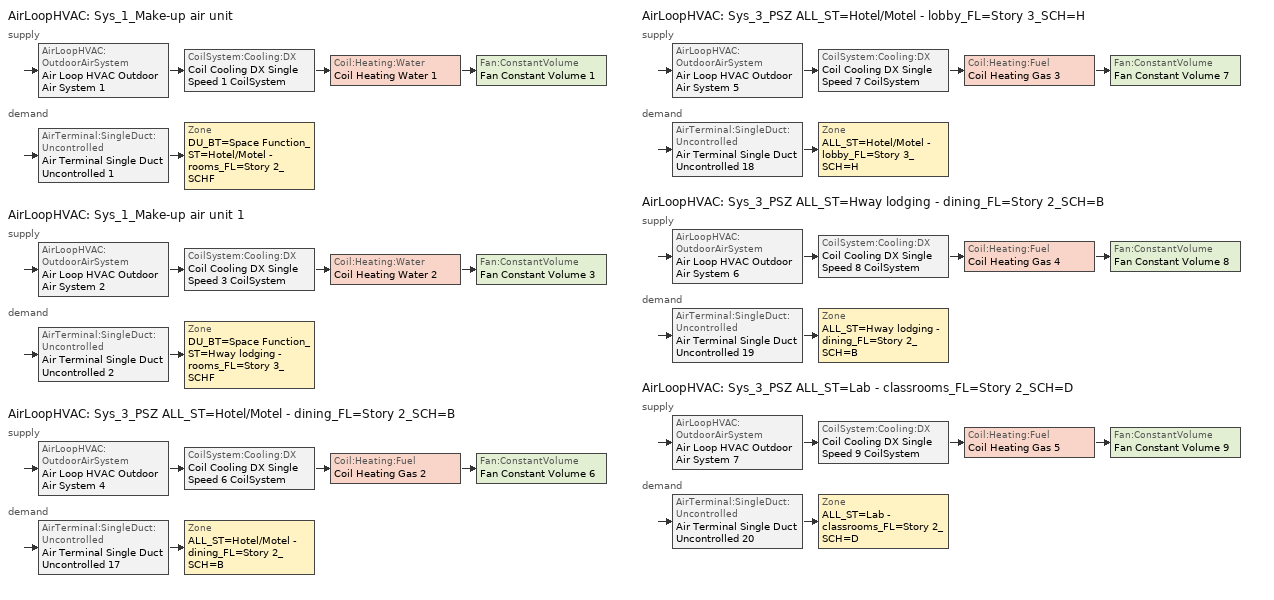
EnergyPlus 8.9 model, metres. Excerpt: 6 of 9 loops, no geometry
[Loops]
AirLoopHVAC 'Sys_1_Make-up air unit'
 supply: AirLoopHVAC:OutdoorAirSystem 'Air Loop HVAC Outdoor Air System 1' > CoilSystem:Cooling:DX 'Coil Cooling DX Single Speed 1 CoilSystem' > Coil:Heating:Water 'Coil Heating Water 1' > Fan:ConstantVolume 'Fan Constant Volume 1'
 demand: AirTerminal:SingleDuct:Uncontrolled 'Air Terminal Single Duct Uncontrolled 1' > Zone 'DU_BT=Space Function_ST=Hotel/Motel - rooms_FL=Story 2_SCHF'
AirLoopHVAC 'Sys_1_Make-up air unit 1'
 supply: AirLoopHVAC:OutdoorAirSystem 'Air Loop HVAC Outdoor Air System 2' > CoilSystem:Cooling:DX 'Coil Cooling DX Single Speed 3 CoilSystem' > Coil:Heating:Water 'Coil Heating Water 2' > Fan:ConstantVolume 'Fan Constant Volume 3'
 demand: AirTerminal:SingleDuct:Uncontrolled 'Air Terminal Single Duct Uncontrolled 2' > Zone 'DU_BT=Space Function_ST=Hway lodging - rooms_FL=Story 3_SCHF'
AirLoopHVAC 'Sys_3_PSZ ALL_ST=Hotel/Motel - dining_FL=Story 2_SCH=B'
 supply: AirLoopHVAC:OutdoorAirSystem 'Air Loop HVAC Outdoor Air System 4' > CoilSystem:Cooling:DX 'Coil Cooling DX Single Speed 6 CoilSystem' > Coil:Heating:Fuel 'Coil Heating Gas 2' > Fan:ConstantVolume 'Fan Constant Volume 6'
 demand: AirTerminal:SingleDuct:Uncontrolled 'Air Terminal Single Duct Uncontrolled 17' > Zone 'ALL_ST=Hotel/Motel - dining_FL=Story 2_SCH=B'
AirLoopHVAC 'Sys_3_PSZ ALL_ST=Hotel/Motel - lobby_FL=Story 3_SCH=H'
 supply: AirLoopHVAC:OutdoorAirSystem 'Air Loop HVAC Outdoor Air System 5' > CoilSystem:Cooling:DX 'Coil Cooling DX Single Speed 7 CoilSystem' > Coil:Heating:Fuel 'Coil Heating Gas 3' > Fan:ConstantVolume 'Fan Constant Volume 7'
 demand: AirTerminal:SingleDuct:Uncontrolled 'Air Terminal Single Duct Uncontrolled 18' > Zone 'ALL_ST=Hotel/Motel - lobby_FL=Story 3_SCH=H'
AirLoopHVAC 'Sys_3_PSZ ALL_ST=Hway lodging - dining_FL=Story 2_SCH=B'
 supply: AirLoopHVAC:OutdoorAirSystem 'Air Loop HVAC Outdoor Air System 6' > CoilSystem:Cooling:DX 'Coil Cooling DX Single Speed 8 CoilSystem' > Coil:Heating:Fuel 'Coil Heating Gas 4' > Fan:ConstantVolume 'Fan Constant Volume 8'
 demand: AirTerminal:SingleDuct:Uncontrolled 'Air Terminal Single Duct Uncontrolled 19' > Zone 'ALL_ST=Hway lodging - dining_FL=Story 2_SCH=B'
AirLoopHVAC 'Sys_3_PSZ ALL_ST=Lab - classrooms_FL=Story 2_SCH=D'
 supply: AirLoopHVAC:OutdoorAirSystem 'Air Loop HVAC Outdoor Air System 7' > CoilSystem:Cooling:DX 'Coil Cooling DX Single Speed 9 CoilSystem' > Coil:Heating:Fuel 'Coil Heating Gas 5' > Fan:ConstantVolume 'Fan Constant Volume 9'
 demand: AirTerminal:SingleDuct:Uncontrolled 'Air Terminal Single Duct Uncontrolled 20' > Zone 'ALL_ST=Lab - classrooms_FL=Story 2_SCH=D'
[ZoneControl:Thermostat] Control Object Type 1=ThermostatSetpoint:DualSetpoint
Name | Zone or ZoneList | Control Type Schedule | Control Name 1
ALL_ST=Hotel/Motel - dining_FL=Story 2_SCH=B Thermostat | ALL_ST=Hotel/Motel - dining_FL=Story 2_SCH=B | ALL_ST=Hotel/Motel - dining_FL=Story 2_SCH=B Thermostat Schedule | Space Function Hotel/Motel - dining Thermostat 3
ALL_ST=Hotel/Motel - lobby_FL=Story 3_SCH=H Thermostat | ALL_ST=Hotel/Motel - lobby_FL=Story 3_SCH=H | ALL_ST=Hotel/Motel - lobby_FL=Story 3_SCH=H Thermostat Schedule | Space Function Hotel/Motel - lobby Thermostat 3
ALL_ST=Hway lodging - dining_FL=Story 2_SCH=B Thermostat | ALL_ST=Hway lodging - dining_FL=Story 2_SCH=B | ALL_ST=Hway lodging - dining_FL=Story 2_SCH=B Thermostat Schedule | Space Function Hway lodging - dining Thermostat 3
ALL_ST=Lab - classrooms_FL=Story 2_SCH=D Thermostat | ALL_ST=Lab - classrooms_FL=Story 2_SCH=D | ALL_ST=Lab - classrooms_FL=Story 2_SCH=D Thermostat Schedule | Space Function Lab - classrooms Thermostat 3
DU_BT=Space Function_ST=Hotel/Motel - rooms_FL=Story 2_SCHF Thermostat | DU_BT=Space Function_ST=Hotel/Motel - rooms_FL=Story 2_SCHF | DU_BT=Space Function_ST=Hotel/Motel - rooms_FL=Story 2_SCHF Thermostat Schedule | Space Function Hotel/Motel - rooms Thermostat 3
DU_BT=Space Function_ST=Hway lodging - rooms_FL=Story 3_SCHF Thermostat | DU_BT=Space Function_ST=Hway lodging - rooms_FL=Story 3_SCHF | DU_BT=Space Function_ST=Hway lodging - rooms_FL=Story 3_SCHF Thermostat Schedule | Space Function Hway lodging - rooms Thermostat 3
[ThermostatSetpoint:DualSetpoint]
Name | Heating Setpoint Temperature Schedule | Cooling Setpoint Temperature Schedule
Space Function Hotel/Motel - dining Thermostat 3; Space Function Hway lodging - dining Thermostat 3 | NECB-B-Thermostat Setpoint-Heating | NECB-B-Thermostat Setpoint-Cooling
Space Function Hotel/Motel - lobby Thermostat 3 | NECB-H-Thermostat Setpoint-Heating | NECB-H-Thermostat Setpoint-Cooling
Space Function Lab - classrooms Thermostat 3 | NECB-D-Thermostat Setpoint-Heating | NECB-D-Thermostat Setpoint-Cooling
Space Function Hotel/Motel - rooms Thermostat 3; Space Function Hway lodging - rooms Thermostat 3 | NECB-F-Thermostat Setpoint-Heating | NECB-F-Thermostat Setpoint-Cooling
[AirTerminal:SingleDuct:Uncontrolled] Availability Schedule=Always On Discrete; Maximum Air Flow Rate {m3/s}=AutoSize
Air Terminal Single Duct Uncontrolled 17; Air Terminal Single Duct Uncontrolled 18; Air Terminal Single Duct Uncontrolled 19; Air Terminal Single Duct Uncontrolled 20; Air Terminal Single Duct Uncontrolled 1; Air Terminal Single Duct Uncontrolled 2
[Zone equipment]
ALL_ST=Hotel/Motel - dining_FL=Story 2_SCH=B: Air Terminal Single Duct Uncontrolled 17, Zone HVAC Baseboard Convective Water 17
ALL_ST=Hotel/Motel - lobby_FL=Story 3_SCH=H: Air Terminal Single Duct Uncontrolled 18, Zone HVAC Baseboard Convective Water 18
ALL_ST=Hway lodging - dining_FL=Story 2_SCH=B: Air Terminal Single Duct Uncontrolled 19, Zone HVAC Baseboard Convective Water 19
ALL_ST=Lab - classrooms_FL=Story 2_SCH=D: Air Terminal Single Duct Uncontrolled 20, Zone HVAC Baseboard Convective Water 20
DU_BT=Space Function_ST=Hotel/Motel - rooms_FL=Story 2_SCHF: DU_BT=Space Function_ST=Hotel/Motel - rooms_FL=Story 2_SCHF PTAC, Zone HVAC Baseboard Convective Water 1, Air Terminal Single Duct Uncontrolled 1
DU_BT=Space Function_ST=Hway lodging - rooms_FL=Story 3_SCHF: DU_BT=Space Function_ST=Hway lodging - rooms_FL=Story 3_SCHF PTAC, Zone HVAC Baseboard Convective Water 2, Air Terminal Single Duct Uncontrolled 2
[Sizing:Zone] Zone Cooling Design Supply Air Temperature Input Method=SupplyAirTemperature; Zone Cooling Design Supply Air Temperature {C}=13; Zone Cooling Design Supply Air Temperature Difference {deltaC}=11.11; Zone Heating Design Supply Air Temperature Input Method=SupplyAirTemperature; Zone Heating Design Supply Air Temperature {C}=43; Zone Heating Design Supply Air Temperature Difference {deltaC}=11.11; Zone Cooling Design Supply Air Humidity Ratio {kgWater/kgDryAir}=0.0085; Zone Heating Design Supply Air Humidity Ratio {kgWater/kgDryAir}=0.008; Zone Heating Sizing Factor=1.3; Zone Cooling Sizing Factor=1.1; Cooling Design Air Flow Method=DesignDay; Cooling Design Air Flow Rate {m3/s}=0; Cooling Minimum Air Flow per Zone Floor Area {m3/s-m2}=0.000762; Cooling Minimum Air Flow {m3/s}=0; Cooling Minimum Air Flow Fraction=0; Heating Design Air Flow Method=DesignDay; Heating Design Air Flow Rate {m3/s}=0; Heating Maximum Air Flow per Zone Floor Area {m3/s-m2}=0.002032; Heating Maximum Air Flow {m3/s}=0.141576; Heating Maximum Air Flow Fraction=0.3; Account for Dedicated Outdoor Air System=No
Name | Design Specification Outdoor Air Object | Design Specification Zone Air Distribution Object
ALL_ST=Hotel/Motel - dining_FL=Story 2_SCH=B | Space Function Hotel/Motel - dining Ventilation | ALL_ST=Hotel/Motel - dining_FL=Story 2_SCH=B Design Spec Zone Air Dist
ALL_ST=Hotel/Motel - lobby_FL=Story 3_SCH=H | Space Function Hotel/Motel - lobby Ventilation | ALL_ST=Hotel/Motel - lobby_FL=Story 3_SCH=H Design Spec Zone Air Dist
ALL_ST=Hway lodging - dining_FL=Story 2_SCH=B | Space Function Hway lodging - dining Ventilation | ALL_ST=Hway lodging - dining_FL=Story 2_SCH=B Design Spec Zone Air Dist
ALL_ST=Lab - classrooms_FL=Story 2_SCH=D | Space Function Lab - classrooms Ventilation | ALL_ST=Lab - classrooms_FL=Story 2_SCH=D Design Spec Zone Air Dist
DU_BT=Space Function_ST=Hotel/Motel - rooms_FL=Story 2_SCHF | Space Function Hotel/Motel - rooms Ventilation | DU_BT=Space Function_ST=Hotel/Motel - rooms_FL=Story 2_SCHF Design Spec Zone Air Dist
DU_BT=Space Function_ST=Hway lodging - rooms_FL=Story 3_SCHF | Space Function Hway lodging - rooms Ventilation | DU_BT=Space Function_ST=Hway lodging - rooms_FL=Story 3_SCHF Design Spec Zone Air Dist
[DesignSpecification:ZoneAirDistribution] Zone Air Distribution Effectiveness in Cooling Mode=1; Zone Air Distribution Effectiveness in Heating Mode=1
ALL_ST=Hotel/Motel - dining_FL=Story 2_SCH=B Design Spec Zone Air Dist; ALL_ST=Hotel/Motel - lobby_FL=Story 3_SCH=H Design Spec Zone Air Dist; ALL_ST=Hway lodging - dining_FL=Story 2_SCH=B Design Spec Zone Air Dist; ALL_ST=Lab - classrooms_FL=Story 2_SCH=D Design Spec Zone Air Dist; DU_BT=Space Function_ST=Hotel/Motel - rooms_FL=Story 2_SCHF Design Spec Zone Air Dist; DU_BT=Space Function_ST=Hway lodging - rooms_FL=Story 3_SCHF Design Spec Zone Air Dist
[Controller:MechanicalVentilation] Availability Schedule=Always On Discrete; Demand Controlled Ventilation=No; System Outdoor Air Method=ZoneSum
Name | Zone Name 1 | Design Specification Outdoor Air Object Name 1 | Design Specification Zone Air Distribution Object Name 1
Controller Mechanical Ventilation 4 | ALL_ST=Hotel/Motel - dining_FL=Story 2_SCH=B | Space Function Hotel/Motel - dining Ventilation | ALL_ST=Hotel/Motel - dining_FL=Story 2_SCH=B Design Spec Zone Air Dist
Controller Mechanical Ventilation 5 | ALL_ST=Hotel/Motel - lobby_FL=Story 3_SCH=H | Space Function Hotel/Motel - lobby Ventilation | ALL_ST=Hotel/Motel - lobby_FL=Story 3_SCH=H Design Spec Zone Air Dist
Controller Mechanical Ventilation 6 | ALL_ST=Hway lodging - dining_FL=Story 2_SCH=B | Space Function Hway lodging - dining Ventilation | ALL_ST=Hway lodging - dining_FL=Story 2_SCH=B Design Spec Zone Air Dist
Controller Mechanical Ventilation 7 | ALL_ST=Lab - classrooms_FL=Story 2_SCH=D | Space Function Lab - classrooms Ventilation | ALL_ST=Lab - classrooms_FL=Story 2_SCH=D Design Spec Zone Air Dist
Controller Mechanical Ventilation 1 | DU_BT=Space Function_ST=Hotel/Motel - rooms_FL=Story 2_SCHF | Space Function Hotel/Motel - rooms Ventilation | DU_BT=Space Function_ST=Hotel/Motel - rooms_FL=Story 2_SCHF Design Spec Zone Air Dist
Controller Mechanical Ventilation 2 | DU_BT=Space Function_ST=Hway lodging - rooms_FL=Story 3_SCHF | Space Function Hway lodging - rooms Ventilation | DU_BT=Space Function_ST=Hway lodging - rooms_FL=Story 3_SCHF Design Spec Zone Air Dist
[DesignSpecification:OutdoorAir] Outdoor Air Method=Sum; Outdoor Air Flow per Person {m3/s-person}=0; Outdoor Air Flow per Zone {m3/s}=0; Outdoor Air Flow Air Changes per Hour {1/hr}=0
Name | Outdoor Air Flow per Zone Floor Area {m3/s-m2}
Space Function Hotel/Motel - dining Ventilation; Space Function Hway lodging - dining Ventilation | 0.0035814
Space Function Hotel/Motel - lobby Ventilation | 0.0014478
Space Function Lab - classrooms Ventilation | 0.0021844
Space Function Hotel/Motel - rooms Ventilation; Space Function Hway lodging - rooms Ventilation | 0.0005588
[ZoneHVAC:PackagedTerminalAirConditioner] Availability Schedule=Always On Discrete; Cooling Supply Air Flow Rate {m3/s}=Autosize; Heating Supply Air Flow Rate {m3/s}=Autosize; No Load Supply Air Flow Rate {m3/s}=Autosize; Cooling Outdoor Air Flow Rate {m3/s}=Autosize; Heating Outdoor Air Flow Rate {m3/s}=Autosize; No Load Outdoor Air Flow Rate {m3/s}=Autosize; Fan Placement=DrawThrough
Name | Supply Air Fan | Heating Coil | Cooling Coil
DU_BT=Space Function_ST=Hotel/Motel - rooms_FL=Story 2_SCHF PTAC | Fan Constant Volume 2 | Coil Heating Electric 1 | Coil Cooling DX Single Speed 2
DU_BT=Space Function_ST=Hway lodging - rooms_FL=Story 3_SCHF PTAC | Fan Constant Volume 4 | Coil Heating Electric 2 | Coil Cooling DX Single Speed 4
[Fan:ConstantVolume] Availability Schedule=Always On Discrete; Fan Total Efficiency=0.7; Maximum Flow Rate {m3/s}=AutoSize; Motor Efficiency=0.9; Motor In Airstream Fraction=1
Name | Pressure Rise {Pa}
Fan Constant Volume 2; Fan Constant Volume 4 | 640
Fan Constant Volume 1; Fan Constant Volume 3; Fan Constant Volume 6; Fan Constant Volume 7; Fan Constant Volume 8; Fan Constant Volume 9 | 250
[Coil:Heating:Electric] Availability Schedule=ON_OFF_ALWAYS_OFF; Efficiency=1; Nominal Capacity {W}=Autosize
Coil Heating Electric 1; Coil Heating Electric 2
[Coil:Cooling:DX:SingleSpeed] Availability Schedule=Always On Discrete; Gross Rated Total Cooling Capacity {W}=Autosize; Gross Rated Sensible Heat Ratio=Autosize; Gross Rated Cooling COP {W/W}=3; Rated Air Flow Rate {m3/s}=Autosize; Rated Evaporator Fan Power Per Volume Flow Rate {W/(m3/s)}=773.3; Condenser Type=AirCooled; Evaporative Condenser Effectiveness=0; Evaporative Condenser Air Flow Rate {m3/s}=Autosize; Evaporative Condenser Pump Rated Power Consumption {W}=Autosize; Crankcase Heater Capacity {W}=0; Maximum Outdoor Dry-Bulb Temperature for Crankcase Heater Operation {C}=0; Basin Heater Capacity {W/K}=0; Basin Heater Setpoint Temperature {C}=10
Name | Total Cooling Capacity Function of Temperature Curve | Total Cooling Capacity Function of Flow Fraction Curve | Energy Input Ratio Function of Temperature Curve | Energy Input Ratio Function of Flow Fraction Curve | Part Load Fraction Correlation Curve
Coil Cooling DX Single Speed 2 | Curve Biquadratic 3 | Curve Quadratic 3 | Curve Biquadratic 4 | Curve Quadratic 4 | Curve Cubic 2
Coil Cooling DX Single Speed 4 | Curve Biquadratic 7 | Curve Quadratic 7 | Curve Biquadratic 8 | Curve Quadratic 8 | Curve Cubic 4
Coil Cooling DX Single Speed 1 | Curve Biquadratic 1 | Curve Quadratic 1 | Curve Biquadratic 2 | Curve Quadratic 2 | Curve Cubic 1
Coil Cooling DX Single Speed 3 | Curve Biquadratic 5 | Curve Quadratic 5 | Curve Biquadratic 6 | Curve Quadratic 6 | Curve Cubic 3
Coil Cooling DX Single Speed 6 | Curve Biquadratic 11 | Curve Quadratic 11 | Curve Biquadratic 12 | Curve Quadratic 12 | Curve Quadratic 13
Coil Cooling DX Single Speed 7 | Curve Biquadratic 13 | Curve Quadratic 14 | Curve Biquadratic 14 | Curve Quadratic 15 | Curve Quadratic 16
Coil Cooling DX Single Speed 8 | Curve Biquadratic 15 | Curve Quadratic 17 | Curve Biquadratic 16 | Curve Quadratic 18 | Curve Quadratic 19
Coil Cooling DX Single Speed 9 | Curve Biquadratic 17 | Curve Quadratic 20 | Curve Biquadratic 18 | Curve Quadratic 21 | Curve Quadratic 22
[AirLoopHVAC] Design Supply Air Flow Rate {m3/s}=AutoSize
Sys_1_Make-up air unit; Sys_1_Make-up air unit 1; Sys_3_PSZ ALL_ST=Hotel/Motel - dining_FL=Story 2_SCH=B; Sys_3_PSZ ALL_ST=Hotel/Motel - lobby_FL=Story 3_SCH=H; Sys_3_PSZ ALL_ST=Hway lodging - dining_FL=Story 2_SCH=B; Sys_3_PSZ ALL_ST=Lab - classrooms_FL=Story 2_SCH=D
[Sizing:System] Design Outdoor Air Flow Rate {m3/s}=Autosize; Central Heating Maximum System Air Flow Ratio=1; Preheat Design Temperature {C}=7; Preheat Design Humidity Ratio {kgWater/kgDryAir}=0.008; Precool Design Temperature {C}=13; Precool Design Humidity Ratio {kgWater/kgDryAir}=0.008; Central Cooling Design Supply Air Temperature {C}=13; Central Heating Design Supply Air Temperature {C}=43; Type of Zone Sum to Use=NonCoincident; Central Cooling Design Supply Air Humidity Ratio {kgWater/kgDryAir}=0.0085; Central Heating Design Supply Air Humidity Ratio {kgWater/kgDryAir}=0.008; Cooling Supply Air Flow Rate Method=DesignDay; Cooling Supply Air Flow Rate {m3/s}=0; Cooling Supply Air Flow Rate Per Floor Area {m3/s-m2}=0.00996765; Cooling Fraction of Autosized Cooling Supply Air Flow Rate=1; Cooling Supply Air Flow Rate Per Unit Cooling Capacity {m3/s-W}=3.94755e-05; Heating Supply Air Flow Rate Method=DesignDay; Heating Supply Air Flow Rate {m3/s}=0; Heating Supply Air Flow Rate Per Floor Area {m3/s-m2}=0.00996765; Heating Fraction of Autosized Heating Supply Air Flow Rate=1; Heating Fraction of Autosized Cooling Supply Air Flow Rate=1; Heating Supply Air Flow Rate Per Unit Heating Capacity {m3/s-W}=3.15882e-05; System Outdoor Air Method=ZoneSum; Zone Maximum Outdoor Air Fraction=1; Cooling Design Capacity Method=CoolingDesignCapacity; Cooling Design Capacity {W}=Autosize; Cooling Design Capacity Per Floor Area {W/m2}=234.7; Fraction of Autosized Cooling Design Capacity=1; Heating Design Capacity Method=HeatingDesignCapacity; Heating Design Capacity {W}=Autosize; Heating Design Capacity Per Floor Area {W/m2}=157; Fraction of Autosized Heating Design Capacity=1; Central Cooling Capacity Control Method=OnOff
Name | Type of Load to Size On | 100% Outdoor Air in Cooling | 100% Outdoor Air in Heating
Sys_1_Make-up air unit; Sys_1_Make-up air unit 1 | VentilationRequirement | Yes | Yes
Sys_3_PSZ ALL_ST=Hotel/Motel - dining_FL=Story 2_SCH=B; Sys_3_PSZ ALL_ST=Hotel/Motel - lobby_FL=Story 3_SCH=H; Sys_3_PSZ ALL_ST=Hway lodging - dining_FL=Story 2_SCH=B; Sys_3_PSZ ALL_ST=Lab - classrooms_FL=Story 2_SCH=D | Sensible | No | No
[Controller:WaterCoil] Control Variable=Temperature; Action=Normal; Actuator Variable=Flow; Controller Convergence Tolerance {deltaC}=Autosize; Maximum Actuated Flow {m3/s}=Autosize; Minimum Actuated Flow {m3/s}=0
Controller Water Coil 1; Controller Water Coil 2
[Controller:OutdoorAir] Minimum Outdoor Air Flow Rate {m3/s}=Autosize; Maximum Outdoor Air Flow Rate {m3/s}=Autosize; Economizer Control Type=NoEconomizer; Economizer Control Action Type=ModulateFlow; Economizer Maximum Limit Dry-Bulb Temperature {C}=28; Economizer Maximum Limit Enthalpy {J/kg}=64000; Economizer Minimum Limit Dry-Bulb Temperature {C}=-100; Lockout Type=NoLockout; Minimum Limit Type=FixedMinimum; High Humidity Control=No; Control High Indoor Humidity Based on Outdoor Humidity Ratio=Yes; Heat Recovery Bypass Control Type=BypassWhenWithinEconomizerLimits
Name | Mechanical Ventilation Controller
Controller Outdoor Air 1 | Controller Mechanical Ventilation 1
Controller Outdoor Air 2 | Controller Mechanical Ventilation 2
Controller Outdoor Air 4 | Controller Mechanical Ventilation 4
Controller Outdoor Air 5 | Controller Mechanical Ventilation 5
Controller Outdoor Air 6 | Controller Mechanical Ventilation 6
Controller Outdoor Air 7 | Controller Mechanical Ventilation 7
[SetpointManager:MixedAir] Control Variable=Temperature
Node 36 OS Default SPM; Node 35 OS Default SPM; Node 33 OS Default SPM; Node 61 OS Default SPM; Node 60 OS Default SPM; Node 59 OS Default SPM; Node 141 OS Default SPM; Node 140 OS Default SPM; Node 139 OS Default SPM; Node 154 OS Default SPM; Node 153 OS Default SPM; Node 152 OS Default SPM; Node 167 OS Default SPM; Node 166 OS Default SPM; Node 165 OS Default SPM; Node 180 OS Default SPM; Node 179 OS Default SPM; Node 178 OS Default SPM
[CoilSystem:Cooling:DX] Availability Schedule=Always On Discrete
Name | Cooling Coil
Coil Cooling DX Single Speed 1 CoilSystem | Coil Cooling DX Single Speed 1
Coil Cooling DX Single Speed 3 CoilSystem | Coil Cooling DX Single Speed 3
Coil Cooling DX Single Speed 6 CoilSystem | Coil Cooling DX Single Speed 6
Coil Cooling DX Single Speed 7 CoilSystem | Coil Cooling DX Single Speed 7
Coil Cooling DX Single Speed 8 CoilSystem | Coil Cooling DX Single Speed 8
Coil Cooling DX Single Speed 9 CoilSystem | Coil Cooling DX Single Speed 9
[Coil:Heating:Water] Availability Schedule=Always On Discrete; U-Factor Times Area Value {W/K}=Autosize; Maximum Water Flow Rate {m3/s}=Autosize; Performance Input Method=UFactorTimesAreaAndDesignWaterFlowRate; Rated Capacity {W}=Autosize; Rated Inlet Water Temperature {C}=82.2; Rated Inlet Air Temperature {C}=16.6; Rated Outlet Water Temperature {C}=71.1; Rated Outlet Air Temperature {C}=32.2; Rated Ratio for Air and Water Convection=0.5
Coil Heating Water 1; Coil Heating Water 2
[SetpointManager:Scheduled] Control Variable=Temperature
Name | Schedule
Setpoint Manager Scheduled 1 | Makeup-Air Unit Supply Air Temp
Setpoint Manager Scheduled 2 | Makeup-Air Unit Supply Air Temp 1
[Coil:Heating:Fuel] Availability Schedule=Always On Discrete; Fuel Type=NaturalGas; Burner Efficiency=0.8; Nominal Capacity {W}=AutoSize; Parasitic Electric Load {W}=0; Parasitic Fuel Load {W}=0
Coil Heating Gas 2; Coil Heating Gas 3; Coil Heating Gas 4; Coil Heating Gas 5
[SetpointManager:SingleZone:Reheat] Control Variable=Temperature; Minimum Supply Air Temperature {C}=13; Maximum Supply Air Temperature {C}=43
Name | Control Zone
Setpoint Manager Single Zone Reheat 2 | ALL_ST=Hotel/Motel - dining_FL=Story 2_SCH=B
Setpoint Manager Single Zone Reheat 3 | ALL_ST=Hotel/Motel - lobby_FL=Story 3_SCH=H
Setpoint Manager Single Zone Reheat 4 | ALL_ST=Hway lodging - dining_FL=Story 2_SCH=B
Setpoint Manager Single Zone Reheat 5 | ALL_ST=Lab - classrooms_FL=Story 2_SCH=D
[Schedule:Compact]
ALL_ST=Hotel/Motel - dining_FL=Story 2_SCH=B Thermostat Schedule; ALL_ST=Hotel/Motel - lobby_FL=Story 3_SCH=H Thermostat Schedule; ALL_ST=Hway lodging - dining_FL=Story 2_SCH=B Thermostat Schedule; ALL_ST=Lab - classrooms_FL=Story 2_SCH=D Thermostat Schedule; DU_BT=Space Function_ST=Hotel/Motel - rooms_FL=Story 2_SCHF Thermostat Schedule; DU_BT=Space Function_ST=Hway lodging - rooms_FL=Story 3_SCHF Thermostat Schedule: Through: 12/31, For: AllDays, Until: 24:00, 4
[Schedule:Day:Interval]
NECB-B-Thermostat Setpoint-Heating Sun|Hol Day: No, 01:00, 18, 02:00, 22, 09:00, 18, 10:00, 20, 23:00, 22, 24:00, 18
NECB-B-Thermostat Setpoint-Heating Default|Wkdy Day; NECB-B-Thermostat Setpoint-Heating Sat Day; NECB-B-Thermostat Setpoint-Heating Default: No, 02:00, 22, 08:00, 18, 09:00, 20, 24:00, 22
NECB-B-Thermostat Setpoint-Cooling Sun|Hol Day: No, 09:00, 35, 23:00, 24, 24:00, 35
NECB-B-Thermostat Setpoint-Cooling Default|Wkdy Day; NECB-B-Thermostat Setpoint-Cooling Sat Day; NECB-B-Thermostat Setpoint-Cooling Default: No, 01:00, 24, 08:00, 35, 24:00, 24
NECB-H-Thermostat Setpoint-Heating Sun|Hol Day; NECB-H-Thermostat Setpoint-Heating Default|Wkdy Day; NECB-H-Thermostat Setpoint-Heating Sat Day; NECB-H-Thermostat Setpoint-Heating Default; NECB-F-Thermostat Setpoint-Heating Sun|Hol Day; NECB-F-Thermostat Setpoint-Heating Default|Wkdy Day; NECB-F-Thermostat Setpoint-Heating Sat Day; NECB-F-Thermostat Setpoint-Heating Default: No, 01:00, 22, 07:00, 18, 08:00, 20, 24:00, 22
NECB-H-Thermostat Setpoint-Cooling Sun|Hol Day; NECB-H-Thermostat Setpoint-Cooling Default|Wkdy Day; NECB-H-Thermostat Setpoint-Cooling Sat Day; NECB-H-Thermostat Setpoint-Cooling Default; NECB-F-Thermostat Setpoint-Cooling Sun|Hol Day; NECB-F-Thermostat Setpoint-Cooling Default|Wkdy Day; NECB-F-Thermostat Setpoint-Cooling Sat Day; NECB-F-Thermostat Setpoint-Cooling Default: No, 24:00, 24
NECB-D-Thermostat Setpoint-Heating Sun|Hol Day; NECB-D-Thermostat Setpoint-Heating Sat Day: No, 24:00, 18
NECB-D-Thermostat Setpoint-Heating Default|Wkdy Day; NECB-D-Thermostat Setpoint-Heating Default: No, 07:00, 18, 08:00, 20, 23:00, 22, 24:00, 18
NECB-D-Thermostat Setpoint-Cooling Sun|Hol Day; NECB-D-Thermostat Setpoint-Cooling Sat Day: No, 24:00, 35
NECB-D-Thermostat Setpoint-Cooling Default|Wkdy Day; NECB-D-Thermostat Setpoint-Cooling Default: No, 07:00, 35, 23:00, 24, 24:00, 35
sunON_OFF_ALWAYS_OFF 1; wkdON_OFF_ALWAYS_OFF 1; satON_OFF_ALWAYS_OFF 1; Schedule Day 3: No, 01:00, 0, 02:00, 0, 03:00, 0, 04:00, 0, 05:00, 0, 06:00, 0, 07:00, 0, 08:00, 0, 09:00, 0, 10:00, 0, 11:00, 0, 12:00, 0, 13:00, 0, 14:00, 0, 15:00, 0, 16:00, 0, 17:00, 0, 18:00, 0, 19:00, 0, 20:00, 0, 21:00, 0, 22:00, 0, 23:00, 0, 24:00, 0
Makeup Air Unit Supply Air Temp Default; Makeup Air Unit Supply Air Temp Default 1: No, 24:00, 20
[Schedule:Week:Daily]
NECB-B-Thermostat Setpoint-Heating Week Rule - Jan1-Dec31: NECB-B-Thermostat Setpoint-Heating Sun|Hol Day, NECB-B-Thermostat Setpoint-Heating Default|Wkdy Day, NECB-B-Thermostat Setpoint-Heating Default|Wkdy Day, NECB-B-Thermostat Setpoint-Heating Default|Wkdy Day, NECB-B-Thermostat Setpoint-Heating Default|Wkdy Day, NECB-B-Thermostat Setpoint-Heating Default|Wkdy Day, NECB-B-Thermostat Setpoint-Heating Sat Day, NECB-B-Thermostat Setpoint-Heating Default, NECB-B-Thermostat Setpoint-Heating Default, NECB-B-Thermostat Setpoint-Heating Default, NECB-B-Thermostat Setpoint-Heating Default, NECB-B-Thermostat Setpoint-Heating Default
NECB-B-Thermostat Setpoint-Cooling Week Rule - Jan1-Dec31: NECB-B-Thermostat Setpoint-Cooling Sun|Hol Day, NECB-B-Thermostat Setpoint-Cooling Default|Wkdy Day, NECB-B-Thermostat Setpoint-Cooling Default|Wkdy Day, NECB-B-Thermostat Setpoint-Cooling Default|Wkdy Day, NECB-B-Thermostat Setpoint-Cooling Default|Wkdy Day, NECB-B-Thermostat Setpoint-Cooling Default|Wkdy Day, NECB-B-Thermostat Setpoint-Cooling Sat Day, NECB-B-Thermostat Setpoint-Cooling Default, NECB-B-Thermostat Setpoint-Cooling Default, NECB-B-Thermostat Setpoint-Cooling Default, NECB-B-Thermostat Setpoint-Cooling Default, NECB-B-Thermostat Setpoint-Cooling Default
NECB-H-Thermostat Setpoint-Heating Week Rule - Jan1-Dec31: NECB-H-Thermostat Setpoint-Heating Sun|Hol Day, NECB-H-Thermostat Setpoint-Heating Default|Wkdy Day, NECB-H-Thermostat Setpoint-Heating Default|Wkdy Day, NECB-H-Thermostat Setpoint-Heating Default|Wkdy Day, NECB-H-Thermostat Setpoint-Heating Default|Wkdy Day, NECB-H-Thermostat Setpoint-Heating Default|Wkdy Day, NECB-H-Thermostat Setpoint-Heating Sat Day, NECB-H-Thermostat Setpoint-Heating Default, NECB-H-Thermostat Setpoint-Heating Default, NECB-H-Thermostat Setpoint-Heating Default, NECB-H-Thermostat Setpoint-Heating Default, NECB-H-Thermostat Setpoint-Heating Default
NECB-H-Thermostat Setpoint-Cooling Week Rule - Jan1-Dec31: NECB-H-Thermostat Setpoint-Cooling Sun|Hol Day, NECB-H-Thermostat Setpoint-Cooling Default|Wkdy Day, NECB-H-Thermostat Setpoint-Cooling Default|Wkdy Day, NECB-H-Thermostat Setpoint-Cooling Default|Wkdy Day, NECB-H-Thermostat Setpoint-Cooling Default|Wkdy Day, NECB-H-Thermostat Setpoint-Cooling Default|Wkdy Day, NECB-H-Thermostat Setpoint-Cooling Sat Day, NECB-H-Thermostat Setpoint-Cooling Default, NECB-H-Thermostat Setpoint-Cooling Default, NECB-H-Thermostat Setpoint-Cooling Default, NECB-H-Thermostat Setpoint-Cooling Default, NECB-H-Thermostat Setpoint-Cooling Default
NECB-D-Thermostat Setpoint-Heating Week Rule - Jan1-Dec31: NECB-D-Thermostat Setpoint-Heating Sun|Hol Day, NECB-D-Thermostat Setpoint-Heating Default|Wkdy Day, NECB-D-Thermostat Setpoint-Heating Default|Wkdy Day, NECB-D-Thermostat Setpoint-Heating Default|Wkdy Day, NECB-D-Thermostat Setpoint-Heating Default|Wkdy Day, NECB-D-Thermostat Setpoint-Heating Default|Wkdy Day, NECB-D-Thermostat Setpoint-Heating Sat Day, NECB-D-Thermostat Setpoint-Heating Default, NECB-D-Thermostat Setpoint-Heating Default, NECB-D-Thermostat Setpoint-Heating Default, NECB-D-Thermostat Setpoint-Heating Default, NECB-D-Thermostat Setpoint-Heating Default
NECB-D-Thermostat Setpoint-Cooling Week Rule - Jan1-Dec31: NECB-D-Thermostat Setpoint-Cooling Sun|Hol Day, NECB-D-Thermostat Setpoint-Cooling Default|Wkdy Day, NECB-D-Thermostat Setpoint-Cooling Default|Wkdy Day, NECB-D-Thermostat Setpoint-Cooling Default|Wkdy Day, NECB-D-Thermostat Setpoint-Cooling Default|Wkdy Day, NECB-D-Thermostat Setpoint-Cooling Default|Wkdy Day, NECB-D-Thermostat Setpoint-Cooling Sat Day, NECB-D-Thermostat Setpoint-Cooling Default, NECB-D-Thermostat Setpoint-Cooling Default, NECB-D-Thermostat Setpoint-Cooling Default, NECB-D-Thermostat Setpoint-Cooling Default, NECB-D-Thermostat Setpoint-Cooling Default
NECB-F-Thermostat Setpoint-Heating Week Rule - Jan1-Dec31: NECB-F-Thermostat Setpoint-Heating Sun|Hol Day, NECB-F-Thermostat Setpoint-Heating Default|Wkdy Day, NECB-F-Thermostat Setpoint-Heating Default|Wkdy Day, NECB-F-Thermostat Setpoint-Heating Default|Wkdy Day, NECB-F-Thermostat Setpoint-Heating Default|Wkdy Day, NECB-F-Thermostat Setpoint-Heating Default|Wkdy Day, NECB-F-Thermostat Setpoint-Heating Sat Day, NECB-F-Thermostat Setpoint-Heating Default, NECB-F-Thermostat Setpoint-Heating Default, NECB-F-Thermostat Setpoint-Heating Default, NECB-F-Thermostat Setpoint-Heating Default, NECB-F-Thermostat Setpoint-Heating Default
NECB-F-Thermostat Setpoint-Cooling Week Rule - Jan1-Dec31: NECB-F-Thermostat Setpoint-Cooling Sun|Hol Day, NECB-F-Thermostat Setpoint-Cooling Default|Wkdy Day, NECB-F-Thermostat Setpoint-Cooling Default|Wkdy Day, NECB-F-Thermostat Setpoint-Cooling Default|Wkdy Day, NECB-F-Thermostat Setpoint-Cooling Default|Wkdy Day, NECB-F-Thermostat Setpoint-Cooling Default|Wkdy Day, NECB-F-Thermostat Setpoint-Cooling Sat Day, NECB-F-Thermostat Setpoint-Cooling Default, NECB-F-Thermostat Setpoint-Cooling Default, NECB-F-Thermostat Setpoint-Cooling Default, NECB-F-Thermostat Setpoint-Cooling Default, NECB-F-Thermostat Setpoint-Cooling Default
ON_OFF_ALWAYS_OFF Week Rule - Jan1-Dec31: sunON_OFF_ALWAYS_OFF 1, wkdON_OFF_ALWAYS_OFF 1, wkdON_OFF_ALWAYS_OFF 1, wkdON_OFF_ALWAYS_OFF 1, wkdON_OFF_ALWAYS_OFF 1, wkdON_OFF_ALWAYS_OFF 1, satON_OFF_ALWAYS_OFF 1, Schedule Day 3, Schedule Day 3, Schedule Day 3, Schedule Day 3, Schedule Day 3
Makeup-Air Unit Supply Air Temp Week Rule - Jan1-Dec31: Makeup Air Unit Supply Air Temp Default, Makeup Air Unit Supply Air Temp Default, Makeup Air Unit Supply Air Temp Default, Makeup Air Unit Supply Air Temp Default, Makeup Air Unit Supply Air Temp Default, Makeup Air Unit Supply Air Temp Default, Makeup Air Unit Supply Air Temp Default, Makeup Air Unit Supply Air Temp Default, Makeup Air Unit Supply Air Temp Default, Makeup Air Unit Supply Air Temp Default, Makeup Air Unit Supply Air Temp Default, Makeup Air Unit Supply Air Temp Default
Makeup-Air Unit Supply Air Temp 1 Week Rule - Jan1-Dec31: Makeup Air Unit Supply Air Temp Default 1, Makeup Air Unit Supply Air Temp Default 1, Makeup Air Unit Supply Air Temp Default 1, Makeup Air Unit Supply Air Temp Default 1, Makeup Air Unit Supply Air Temp Default 1, Makeup Air Unit Supply Air Temp Default 1, Makeup Air Unit Supply Air Temp Default 1, Makeup Air Unit Supply Air Temp Default 1, Makeup Air Unit Supply Air Temp Default 1, Makeup Air Unit Supply Air Temp Default 1, Makeup Air Unit Supply Air Temp Default 1, Makeup Air Unit Supply Air Temp Default 1
[Schedule:Year]
NECB-B-Thermostat Setpoint-Heating: NECB-B-Thermostat Setpoint-Heating Week Rule - Jan1-Dec31, 1, 1, 12, 31
NECB-B-Thermostat Setpoint-Cooling: NECB-B-Thermostat Setpoint-Cooling Week Rule - Jan1-Dec31, 1, 1, 12, 31
NECB-H-Thermostat Setpoint-Heating: NECB-H-Thermostat Setpoint-Heating Week Rule - Jan1-Dec31, 1, 1, 12, 31
NECB-H-Thermostat Setpoint-Cooling: NECB-H-Thermostat Setpoint-Cooling Week Rule - Jan1-Dec31, 1, 1, 12, 31
NECB-D-Thermostat Setpoint-Heating: NECB-D-Thermostat Setpoint-Heating Week Rule - Jan1-Dec31, 1, 1, 12, 31
NECB-D-Thermostat Setpoint-Cooling: NECB-D-Thermostat Setpoint-Cooling Week Rule - Jan1-Dec31, 1, 1, 12, 31
NECB-F-Thermostat Setpoint-Heating: NECB-F-Thermostat Setpoint-Heating Week Rule - Jan1-Dec31, 1, 1, 12, 31
NECB-F-Thermostat Setpoint-Cooling: NECB-F-Thermostat Setpoint-Cooling Week Rule - Jan1-Dec31, 1, 1, 12, 31
ON_OFF_ALWAYS_OFF: ON_OFF_ALWAYS_OFF Week Rule - Jan1-Dec31, 1, 1, 12, 31
Makeup-Air Unit Supply Air Temp: Makeup-Air Unit Supply Air Temp Week Rule - Jan1-Dec31, 1, 1, 12, 31
Makeup-Air Unit Supply Air Temp 1: Makeup-Air Unit Supply Air Temp 1 Week Rule - Jan1-Dec31, 1, 1, 12, 31
[Schedule:Constant]
Always On Discrete: Hourly Value=1
[Curve:Biquadratic] Maximum Value of y {BasedOnField A3}=46
Name | Coefficient1 Constant | Coefficient2 x | Coefficient3 x**2 | Coefficient4 y | Coefficient5 y**2 | Coefficient6 x*y | Minimum Value of x {BasedOnField A2} | Maximum Value of x {BasedOnField A2} | Minimum Value of y {BasedOnField A3}
Curve Biquadratic 3; Curve Biquadratic 7; Curve Biquadratic 1; Curve Biquadratic 5 | 0.867905 | 0.0142459 | 0.000554364 | -0.00755748 | 3.3048e-05 | -0.000191808 | 13 | 24 | 24
Curve Biquadratic 4; Curve Biquadratic 8; Curve Biquadratic 2; Curve Biquadratic 6 | 0.116936 | 0.0284933 | -0.000411156 | 0.0214108 | 0.000161028 | -0.000679104 | 13 | 24 | 24
Curve Biquadratic 11; Curve Biquadratic 13; Curve Biquadratic 15; Curve Biquadratic 17 | 0.942588 | 0.00954335 | 0.00068377 | -0.0110427 | 5.249e-06 | -9.72e-06 | 17 | 22 | 13
Curve Biquadratic 12; Curve Biquadratic 14; Curve Biquadratic 16; Curve Biquadratic 18 | 0.342414 | 0.034885 | -0.0006237 | 0.00497722 | 0.000437951 | -0.000728028 | 17 | 22 | 13
[Curve:Quadratic]
Name | Coefficient1 Constant | Coefficient2 x | Coefficient3 x**2 | Minimum Value of x {BasedOnField A2} | Maximum Value of x {BasedOnField A2}
Curve Quadratic 3; Curve Quadratic 4; Curve Quadratic 7; Curve Quadratic 8; Curve Quadratic 1; Curve Quadratic 2; Curve Quadratic 5; Curve Quadratic 6 | 1 | 0 | 0 | 0 | 1
Curve Quadratic 11; Curve Quadratic 14; Curve Quadratic 17; Curve Quadratic 20 | 0.8 | 0.2 | 0 | 0.5 | 1.5
Curve Quadratic 12; Curve Quadratic 15; Curve Quadratic 18; Curve Quadratic 21 | 1.1552 | -0.1808 | 0.0256 | 0.5 | 1.5
Curve Quadratic 13; Curve Quadratic 16; Curve Quadratic 19; Curve Quadratic 22 | 0.85 | 0.15 | 0 | 0 | 1
[Curve:Cubic] Coefficient1 Constant=0.0277; Coefficient2 x=4.9151; Coefficient3 x**2=-8.184; Coefficient4 x**3=4.2702; Minimum Value of x {BasedOnField A2}=0.7; Maximum Value of x {BasedOnField A2}=1
Curve Cubic 2; Curve Cubic 4; Curve Cubic 1; Curve Cubic 3
